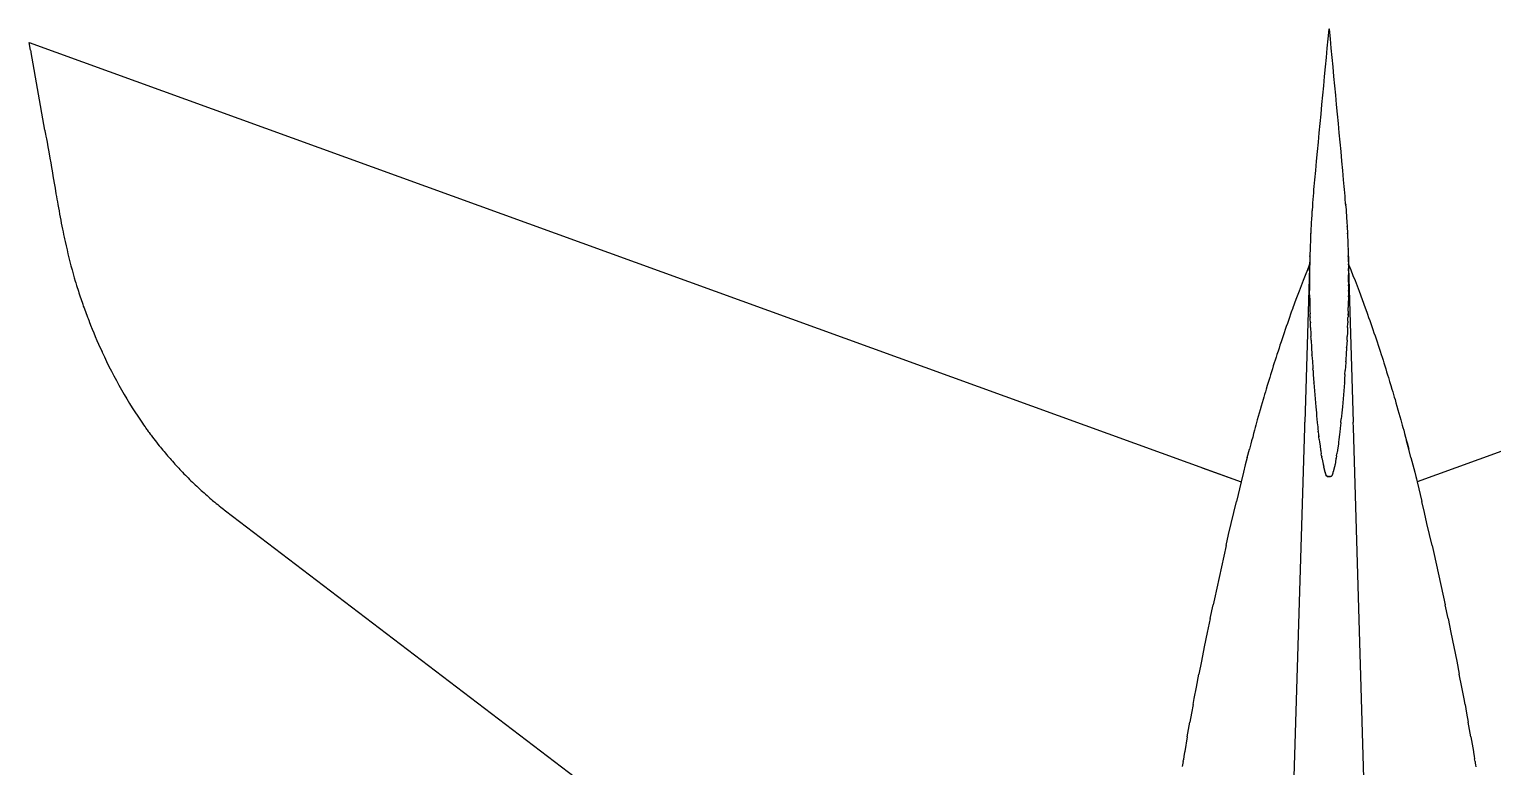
# Model space of a CAD drawing. Header units: metres. Extents: x -35769 to 135608, y -97159 to 12469.
# Drawn here: x 80546 to 97644, y -33046 to -24433 of the extents above; entities that cross this region are included whole.
import ezdxf

# ---------------------------------------------------------------- set-up
doc = ezdxf.new("R2010")
doc.units = ezdxf.units.M
doc.layers.get('0').update_dxf_attribs({"linetype": 'CONTINUOUS'})

msp = doc.modelspace()

# ---------------------------------------------------------------- linework, layer by layer
at = {"ltscale": 0.007422}
msp.add_line((95736, -24433), (95727, -24433), dxfattribs=at)
for p, q in [((80561, -24676), (80546, -24589)), ((80546, -24589), (94703, -29719)), ((80727, -25610), (80566, -24704)), ((95536, -26497), (95533, -26548)), ((95927, -26497), (95931, -26548)), ((95529, -26599), (95526, -26650)), ((95934, -26599), (95937, -26650)), ((95516, -26831), (95515, -26854)), ((95520, -26752), (95518, -26803)), ((95522, -26718), (95521, -26738)), ((95524, -26677), (95523, -26701)), ((95939, -26677), (95940, -26701)), ((95941, -26718), (95942, -26738)), ((95943, -26752), (95946, -26803)), ((95947, -26831), (95948, -26854)), ((80964, -26912), (80975, -26961)), ((95509, -27008), (95508, -27059)), ((95511, -26956), (95509, -27008)), ((95513, -26916), (95511, -26956)), ((95515, -26854), (95513, -26905)), ((95948, -26854), (95950, -26905)), ((95951, -26916), (95952, -26956)), ((95952, -26956), (95954, -27008)), ((95954, -27008), (95955, -27059)), ((95507, -27086), (95449, -29023)), ((95505, -27169), (95504, -27212)), ((95506, -27110), (95505, -27161)), ((95508, -27059), (95506, -27110)), ((95955, -27059), (95957, -27110)), ((95956, -27086), (96014, -29023)), ((95957, -27110), (95958, -27161)), ((95958, -27169), (95959, -27212)), ((95452, -27307), (95428, -27368)), ((95478, -27242), (95452, -27307)), ((95499, -27188), (95478, -27242)), ((95504, -27301), (95503, -27344)), ((95503, -27364), (95503, -27344)), ((95503, -27344), (95503, -27385)), ((95504, -27256), (95504, -27278)), ((95504, -27278), (95504, -27301)), ((95959, -27226), (95959, -27256)), ((95959, -27256), (95960, -27278)), ((95960, -27278), (95960, -27301)), ((95960, -27344), (95960, -27317)), ((95960, -27364), (95960, -27344)), ((95960, -27344), (95960, -27385)), ((95964, -27188), (95985, -27242)), ((95964, -27188), (95985, -27242)), ((95985, -27242), (96011, -27307)), ((96011, -27307), (96035, -27368)), ((96011, -27307), (96035, -27368)), ((95381, -27490), (95345, -27589)), ((95405, -27429), (95381, -27490)), ((95428, -27368), (95405, -27429)), ((95503, -27385), (95503, -27364)), ((95503, -27385), (95503, -27407)), ((95503, -27418), (95503, -27449)), ((95503, -27449), (95504, -27471)), ((95504, -27534), (95504, -27493)), ((95959, -27482), (95959, -27534)), ((95960, -27385), (95960, -27364)), ((95960, -27385), (95960, -27407)), ((95960, -27418), (95960, -27449)), ((95960, -27449), (95960, -27471)), ((96035, -27368), (96059, -27429)), ((96035, -27368), (96059, -27429)), ((96059, -27429), (96082, -27490)), ((96059, -27429), (96082, -27490)), ((96082, -27490), (96119, -27589)), ((96082, -27490), (96119, -27589)), ((95345, -27589), (95309, -27687)), ((95504, -27546), (95505, -27598)), ((95505, -27598), (95507, -27661)), ((95507, -27661), (95507, -27682)), ((95507, -27682), (95508, -27725)), ((95959, -27546), (95956, -27661)), ((95956, -27661), (95956, -27682)), ((96119, -27589), (96155, -27687)), ((96119, -27589), (96155, -27687)), ((95508, -27725), (95509, -27755)), ((95512, -27822), (95511, -27801)), ((95513, -27854), (95512, -27822)), ((95951, -27844), (95952, -27822)), ((95952, -27822), (95952, -27801)), ((95954, -27755), (95953, -27790)), ((95955, -27725), (95954, -27755)), ((95516, -27931), (95518, -27979)), ((95518, -27979), (95520, -28023)), ((95521, -28045), (95520, -28023)), ((95941, -28063), (95943, -28023)), ((95945, -27979), (95943, -28023)), ((95947, -27931), (95945, -27979)), ((95522, -28063), (95527, -28148)), ((95527, -28148), (95532, -28232)), ((95936, -28148), (95932, -28232)), ((95941, -28063), (95936, -28148)), ((95532, -28238), (95534, -28279)), ((95534, -28279), (95536, -28309)), ((95537, -28326), (95540, -28372)), ((95923, -28372), (95920, -28419)), ((95926, -28326), (95923, -28372)), ((95929, -28279), (95927, -28309)), ((95931, -28238), (95929, -28279)), ((95544, -28419), (95547, -28466)), ((95547, -28466), (95554, -28561)), ((95913, -28514), (95910, -28561)), ((95916, -28466), (95913, -28514)), ((95554, -28561), (95561, -28656)), ((95561, -28656), (95565, -28703)), ((95565, -28703), (95577, -28844)), ((95899, -28703), (95887, -28844)), ((95902, -28656), (95899, -28703)), ((95906, -28608), (95902, -28656)), ((95910, -28561), (95906, -28608)), ((95577, -28844), (95580, -28879)), ((95580, -28879), (95583, -28914)), ((95883, -28879), (95880, -28914)), ((95887, -28844), (95883, -28879)), ((95448, -29083), (95449, -29023)), ((95583, -28914), (95586, -28950)), ((95586, -28950), (95590, -28982)), ((95590, -28985), (95594, -29027)), ((95594, -29030), (95599, -29075)), ((95869, -29025), (95873, -28984)), ((95877, -28950), (95874, -28982)), ((95880, -28914), (95877, -28950)), ((96016, -29083), (96014, -29023)), ((95325, -33165), (95448, -29083)), ((95606, -29135), (95609, -29165)), ((95609, -29165), (95613, -29195)), ((95617, -29225), (95620, -29254)), ((95847, -29225), (95843, -29254)), ((95854, -29165), (95847, -29225)), ((95857, -29135), (95854, -29165)), ((96139, -33177), (96016, -29083)), ((94775, -29436), (94801, -29339)), ((95623, -29274), (95627, -29301)), ((95627, -29301), (95633, -29344)), ((95644, -29415), (95640, -29392)), ((95819, -29415), (95823, -29392)), ((95837, -29301), (95830, -29344)), ((95840, -29274), (95837, -29301)), ((96663, -29339), (96637, -29241)), ((96688, -29436), (96663, -29339)), ((96688, -29436), (96663, -29339)), ((94249, -29555), (94703, -29719)), ((94753, -29521), (94731, -29606)), ((94775, -29436), (94753, -29521)), ((96688, -29436), (96710, -29521)), ((96688, -29436), (96710, -29521)), ((96710, -29521), (96732, -29606)), ((96710, -29521), (96732, -29606)), ((97214, -29555), (96760, -29719)), ((94703, -29719), (94649, -29948)), ((94731, -29606), (94703, -29719)), ((96732, -29606), (96753, -29692)), ((96732, -29606), (96760, -29719)), ((96760, -29719), (96814, -29948)), ((82839, -30057), (88697, -34518)), ((94588, -30204), (94619, -30076)), ((94619, -30076), (94649, -29948)), ((96845, -30076), (96814, -29948)), ((96845, -30076), (96814, -29948)), ((96875, -30204), (96845, -30076)), ((96875, -30204), (96845, -30076)), ((94558, -30333), (94588, -30204)), ((96905, -30333), (96875, -30204)), ((96905, -30333), (96875, -30204)), ((94528, -30461), (94558, -30333)), ((96935, -30461), (96905, -30333)), ((96935, -30461), (96905, -30333)), ((94528, -30461), (94393, -31084)), ((96935, -30461), (96959, -30566)), ((96935, -30461), (96959, -30566)), ((96959, -30566), (97086, -31155)), ((94393, -31084), (94377, -31155)), ((94342, -31316), (94377, -31155)), ((97121, -31316), (97086, -31155)), ((94342, -31316), (94308, -31479)), ((97121, -31316), (97155, -31479)), ((94308, -31479), (94273, -31646)), ((97155, -31479), (97190, -31646)), ((94273, -31646), (94240, -31813)), ((97190, -31646), (97223, -31813)), ((94181, -32116), (94210, -31965)), ((94240, -31813), (94210, -31965)), ((97223, -31813), (97253, -31965)), ((97282, -32116), (97253, -31965)), ((94156, -32250), (94181, -32116)), ((97308, -32252), (97282, -32116)), ((94143, -32321), (94156, -32250)), ((97321, -32321), (97308, -32252)), ((94125, -32419), (94105, -32527)), ((94143, -32321), (94125, -32419)), ((97321, -32321), (97338, -32419)), ((97338, -32419), (97358, -32527)), ((94075, -32698), (94105, -32527)), ((97388, -32698), (97358, -32527)), ((94075, -32698), (94045, -32870)), ((97388, -32698), (97418, -32870)), ((94026, -32984), (94023, -33005)), ((94036, -32923), (94029, -32966)), ((94044, -32880), (94036, -32923)), ((97420, -32880), (97427, -32923)), ((97427, -32923), (97432, -32956)), ((97437, -32984), (97440, -33005)), ((94023, -33005), (94019, -33026)), ((97440, -33005), (97444, -33026))]:
    msp.add_line(p, q)
at = {"ltscale": 0.006253}
msp.add_line((80546, -24589), (80546, -24589), dxfattribs=at)
at = {"ltscale": 0.003326}
msp.add_line((80546, -24589), (80546, -24589), dxfattribs=at)
at = {"ltscale": 0.010871}
msp.add_line((110917, -24589), (97214, -29555), dxfattribs=at)
at = {"ltscale": 0.291215}
msp.add_line((80561, -24676), (80564, -24691), dxfattribs=at)
at = {"ltscale": 0.206857}
msp.add_line((80564, -24691), (80565, -24699), dxfattribs=at)
at = {"ltscale": 0.050508}
msp.add_line((80565, -24699), (80565, -24701), dxfattribs=at)
at = {"ltscale": 0.073599}
msp.add_line((80565, -24701), (80566, -24704), dxfattribs=at)
at = {"ltscale": 0.006519}
msp.add_line((80566, -24704), (80566, -24704), dxfattribs=at)
at = {"ltscale": 0.092782}
msp.add_line((80727, -25610), (80727, -25614), dxfattribs=at)
at = {"ltscale": 0.045084}
msp.add_line((80727, -25615), (80727, -25614), dxfattribs=at)
at = {"ltscale": 0.035995}
msp.add_line((80727, -25615), (80728, -25617), dxfattribs=at)
at = {"ltscale": 0.213117}
msp.add_line((95925, -26472), (95926, -26480), dxfattribs=at)
at = {"ltscale": 0.164856}
msp.add_line((95926, -26480), (95926, -26487), dxfattribs=at)
at = {"ltscale": 0.370328}
for p, q in [((95525, -26662), (95524, -26677)), ((95938, -26662), (95939, -26677))]:
    msp.add_line(p, q, dxfattribs=at)
at = {"ltscale": 0.133078}
for p, q in [((95526, -26657), (95525, -26662)), ((95938, -26657), (95938, -26662))]:
    msp.add_line(p, q, dxfattribs=at)
at = {"ltscale": 0.167277}
for p, q in [((95526, -26650), (95526, -26657)), ((95937, -26650), (95938, -26657))]:
    msp.add_line(p, q, dxfattribs=at)
at = {"ltscale": 0.476442}
for p, q in [((95531, -26580), (95529, -26599)), ((95933, -26580), (95934, -26599))]:
    msp.add_line(p, q, dxfattribs=at)
at = {"ltscale": 0.460774}
for p, q in [((95532, -26562), (95531, -26580)), ((95931, -26562), (95933, -26580))]:
    msp.add_line(p, q, dxfattribs=at)
at = {"ltscale": 0.337662}
for p, q in [((95533, -26548), (95532, -26561)), ((95931, -26548), (95931, -26561))]:
    msp.add_line(p, q, dxfattribs=at)
at = {"ltscale": 0.220268}
msp.add_line((95931, -26561), (95932, -26570), dxfattribs=at)
at = {"ltscale": 0.245018}
msp.add_line((95932, -26570), (95933, -26580), dxfattribs=at)
at = {"ltscale": 0.498128}
msp.add_line((95938, -26657), (95939, -26677), dxfattribs=at)
at = {"ltscale": 0.389886}
for p, q in [((95517, -26815), (95516, -26831)), ((95946, -26815), (95947, -26831))]:
    msp.add_line(p, q, dxfattribs=at)
at = {"ltscale": 0.302094}
for p, q in [((95518, -26803), (95517, -26815)), ((95946, -26803), (95946, -26815))]:
    msp.add_line(p, q, dxfattribs=at)
at = {"ltscale": 0.165643}
for p, q in [((95517, -26822), (95517, -26815)), ((95946, -26822), (95946, -26815))]:
    msp.add_line(p, q, dxfattribs=at)
at = {"ltscale": 0.346417}
for p, q in [((95521, -26738), (95520, -26752)), ((95942, -26738), (95943, -26752))]:
    msp.add_line(p, q, dxfattribs=at)
at = {"ltscale": 0.426426}
for p, q in [((95523, -26701), (95522, -26718)), ((95940, -26701), (95941, -26718))]:
    msp.add_line(p, q, dxfattribs=at)
at = {"ltscale": 0.318498}
msp.add_line((95941, -26718), (95942, -26731), dxfattribs=at)
at = {"ltscale": 0.188719}
msp.add_line((95942, -26738), (95942, -26731), dxfattribs=at)
at = {"ltscale": 0.226001}
msp.add_line((95946, -26822), (95947, -26831), dxfattribs=at)
at = {"ltscale": 0.033451}
msp.add_line((80975, -26961), (80975, -26962), dxfattribs=at)
at = {"ltscale": 0.071537}
for p, q in [((95513, -26905), (95513, -26908)), ((95950, -26905), (95950, -26908))]:
    msp.add_line(p, q, dxfattribs=at)
at = {"ltscale": 0.049851}
for p, q in [((95513, -26908), (95513, -26910)), ((95950, -26908), (95950, -26910))]:
    msp.add_line(p, q, dxfattribs=at)
at = {"ltscale": 0.183736}
for p, q in [((95513, -26908), (95513, -26916)), ((95950, -26908), (95951, -26916))]:
    msp.add_line(p, q, dxfattribs=at)
at = {"ltscale": 0.135056}
msp.add_line((95950, -26910), (95951, -26916), dxfattribs=at)
at = {"ltscale": 0.183721}
msp.add_line((95953, -26991), (95954, -26998), dxfattribs=at)
at = {"ltscale": 0.082656}
msp.add_line((95954, -27002), (95954, -26998), dxfattribs=at)
at = {"ltscale": 0.324789}
for p, q in [((95504, -27176), (95499, -27188)), ((95959, -27176), (95964, -27188)), ((95959, -27176), (95964, -27188))]:
    msp.add_line(p, q, dxfattribs=at)
at = {"ltscale": 0.207846}
for p, q in [((95505, -27161), (95505, -27169)), ((95958, -27161), (95958, -27169))]:
    msp.add_line(p, q, dxfattribs=at)
at = {"ltscale": 0.109595}
for p, q in [((95505, -27169), (95505, -27174)), ((95958, -27169), (95958, -27174))]:
    msp.add_line(p, q, dxfattribs=at)
at = {"ltscale": 0.195596}
for p, q in [((95507, -27086), (95507, -27078)), ((95956, -27086), (95956, -27078))]:
    msp.add_line(p, q, dxfattribs=at)
at = {"ltscale": 0.176016}
for p, q in [((95507, -27086), (95507, -27093)), ((95956, -27086), (95956, -27093))]:
    msp.add_line(p, q, dxfattribs=at)
at = {"ltscale": 0.295737}
msp.add_line((95958, -27185), (95958, -27174), dxfattribs=at)
at = {"ltscale": 0.00078125}
for p, q in [((95503, -27344), (95503, -27344)), ((95960, -27344), (95960, -27344))]:
    msp.add_line(p, q, dxfattribs=at)
at = {"ltscale": 0.359791}
for p, q in [((95504, -27212), (95504, -27226)), ((95959, -27212), (95959, -27226))]:
    msp.add_line(p, q, dxfattribs=at)
at = {"ltscale": 0.355313}
for p, q in [((95504, -27241), (95504, -27226)), ((95959, -27241), (95959, -27226))]:
    msp.add_line(p, q, dxfattribs=at)
at = {"ltscale": 0.391422}
for p, q in [((95504, -27256), (95504, -27241)), ((95959, -27256), (95959, -27241))]:
    msp.add_line(p, q, dxfattribs=at)
at = {"ltscale": 0.006836}
msp.add_line((95959, -27212), (95959, -27212), dxfattribs=at)
at = {"ltscale": 0.410954}
msp.add_line((95960, -27317), (95960, -27301), dxfattribs=at)
at = {"ltscale": 0.267582}
for p, q in [((95503, -27407), (95503, -27418)), ((95960, -27407), (95960, -27418))]:
    msp.add_line(p, q, dxfattribs=at)
at = {"ltscale": 0.264063}
for p, q in [((95503, -27428), (95503, -27418)), ((95960, -27428), (95960, -27418))]:
    msp.add_line(p, q, dxfattribs=at)
at = {"ltscale": 0.278922}
for p, q in [((95504, -27471), (95504, -27482)), ((95960, -27471), (95959, -27482))]:
    msp.add_line(p, q, dxfattribs=at)
at = {"ltscale": 0.271493}
for p, q in [((95504, -27493), (95504, -27482)), ((95959, -27493), (95959, -27482))]:
    msp.add_line(p, q, dxfattribs=at)
at = {"ltscale": 0.077109}
msp.add_line((95309, -27687), (95308, -27690), dxfattribs=at)
at = {"ltscale": 0.290861}
for p, q in [((95504, -27534), (95504, -27546)), ((95959, -27534), (95959, -27546))]:
    msp.add_line(p, q, dxfattribs=at)
at = {"ltscale": 0.361435}
msp.add_line((95955, -27725), (95956, -27682), dxfattribs=at)
at = {"ltscale": 0.279712}
msp.add_line((95959, -27557), (95959, -27546), dxfattribs=at)
at = {"ltscale": 0.020094}
msp.add_line((81244, -27844), (81244, -27845), dxfattribs=at)
at = {"ltscale": 0.446487}
for p, q in [((95510, -27790), (95509, -27755)), ((95953, -27773), (95954, -27755))]:
    msp.add_line(p, q, dxfattribs=at)
at = {"ltscale": 0.277334}
for p, q in [((95510, -27790), (95511, -27801)), ((95953, -27790), (95952, -27801))]:
    msp.add_line(p, q, dxfattribs=at)
at = {"ltscale": 0.171628}
for p, q in [((95513, -27855), (95513, -27862)), ((95951, -27844), (95950, -27862))]:
    msp.add_line(p, q, dxfattribs=at)
at = {"ltscale": 0.229263}
for p, q in [((95513, -27871), (95513, -27862)), ((95950, -27871), (95950, -27862))]:
    msp.add_line(p, q, dxfattribs=at)
at = {"ltscale": 0.448642}
for p, q in [((95515, -27917), (95513, -27871)), ((95948, -27917), (95950, -27871))]:
    msp.add_line(p, q, dxfattribs=at)
at = {"ltscale": 0.364432}
for p, q in [((95515, -27917), (95516, -27931)), ((95948, -27917), (95947, -27931))]:
    msp.add_line(p, q, dxfattribs=at)
at = {"ltscale": 0.024339}
msp.add_line((81395, -28196), (81394, -28195), dxfattribs=at)
at = {"ltscale": 0.060904}
msp.add_line((81395, -28196), (81395, -28198), dxfattribs=at)
at = {"ltscale": 0.050405}
msp.add_line((81395, -28198), (81396, -28200), dxfattribs=at)
at = {"ltscale": 0.039978}
msp.add_line((81396, -28200), (81396, -28201), dxfattribs=at)
at = {"ltscale": 0.029417}
msp.add_line((81396, -28201), (81396, -28203), dxfattribs=at)
at = {"ltscale": 0.211036}
msp.add_line((95522, -28063), (95521, -28045), dxfattribs=at)
at = {"ltscale": 0.001963}
for p, q in [((95527, -28148), (95527, -28148)), ((95936, -28148), (95936, -28148))]:
    msp.add_line(p, q, dxfattribs=at)
at = {"ltscale": 0.134396}
msp.add_line((95936, -28154), (95936, -28148), dxfattribs=at)
at = {"ltscale": 0.043824}
for p, q in [((95532, -28232), (95532, -28234)), ((95932, -28232), (95931, -28234))]:
    msp.add_line(p, q, dxfattribs=at)
at = {"ltscale": 0.022113}
msp.add_line((95532, -28235), (95532, -28234), dxfattribs=at)
at = {"ltscale": 0.07377}
msp.add_line((95532, -28238), (95532, -28235), dxfattribs=at)
at = {"ltscale": 0.416631}
msp.add_line((95536, -28309), (95537, -28326), dxfattribs=at)
at = {"ltscale": 0.176938}
msp.add_line((95540, -28372), (95542, -28397), dxfattribs=at)
at = {"ltscale": 0.177291}
msp.add_line((95926, -28316), (95927, -28309), dxfattribs=at)
at = {"ltscale": 0.08984}
msp.add_line((95926, -28316), (95926, -28326), dxfattribs=at)
at = {"ltscale": 0.093531}
msp.add_line((95931, -28234), (95931, -28238), dxfattribs=at)
at = {"ltscale": 0.479794}
msp.add_line((95544, -28419), (95542, -28397), dxfattribs=at)
at = {"ltscale": 0.077537}
msp.add_line((95916, -28466), (95920, -28419), dxfattribs=at)
at = {"ltscale": 0.037196}
for p, q in [((95554, -28560), (95554, -28562)), ((95910, -28560), (95910, -28562))]:
    msp.add_line(p, q, dxfattribs=at)
at = {"ltscale": 0.096185}
for p, q in [((95554, -28566), (95554, -28562)), ((95909, -28566), (95910, -28562))]:
    msp.add_line(p, q, dxfattribs=at)
at = {"ltscale": 0.029749}
msp.add_line((81877, -29046), (81877, -29047), dxfattribs=at)
at = {"ltscale": 0.038112}
msp.add_line((81877, -29047), (81877, -29048), dxfattribs=at)
at = {"ltscale": 0.028698}
msp.add_line((81877, -29048), (81878, -29049), dxfattribs=at)
at = {"ltscale": 0.020098}
msp.add_line((81878, -29049), (81878, -29050), dxfattribs=at)
at = {"ltscale": 0.031193}
for p, q in [((95590, -28984), (95590, -28982)), ((95874, -28984), (95874, -28982))]:
    msp.add_line(p, q, dxfattribs=at)
at = {"ltscale": 0.056321}
msp.add_line((95590, -28982), (95590, -28985), dxfattribs=at)
at = {"ltscale": 0.022175}
for p, q in [((95590, -28984), (95590, -28984)), ((95873, -28984), (95874, -28984))]:
    msp.add_line(p, q, dxfattribs=at)
at = {"ltscale": 0.063006}
for p, q in [((95594, -29027), (95594, -29030)), ((95869, -29027), (95869, -29030))]:
    msp.add_line(p, q, dxfattribs=at)
at = {"ltscale": 0.362914}
for p, q in [((95869, -29030), (95863, -29090)), ((95599, -29075), (95601, -29090))]:
    msp.add_line(p, q, dxfattribs=at)
at = {"ltscale": 0.066972}
msp.add_line((95869, -29027), (95869, -29025), dxfattribs=at)
at = {"ltscale": 0.285095}
for p, q in [((95601, -29090), (95602, -29101)), ((95863, -29090), (95861, -29101))]:
    msp.add_line(p, q, dxfattribs=at)
at = {"ltscale": 0.104134}
for p, q in [((95602, -29101), (95602, -29105)), ((95861, -29101), (95861, -29105))]:
    msp.add_line(p, q, dxfattribs=at)
at = {"ltscale": 0.493773}
for p, q in [((95602, -29105), (95605, -29125)), ((95861, -29105), (95859, -29125))]:
    msp.add_line(p, q, dxfattribs=at)
at = {"ltscale": 0.190646}
msp.add_line((95605, -29132), (95605, -29125), dxfattribs=at)
at = {"ltscale": 0.026164}
msp.add_line((95606, -29133), (95605, -29132), dxfattribs=at)
at = {"ltscale": 0.046999}
for p, q in [((95606, -29133), (95606, -29135)), ((95858, -29133), (95857, -29135))]:
    msp.add_line(p, q, dxfattribs=at)
at = {"ltscale": 0.130867}
msp.add_line((95612, -29188), (95611, -29183), dxfattribs=at)
at = {"ltscale": 0.209576}
msp.add_line((95617, -29225), (95613, -29195), dxfattribs=at)
at = {"ltscale": 0.20266}
msp.add_line((95859, -29125), (95858, -29133), dxfattribs=at)
at = {"ltscale": 0.001758}
for p, q in [((95444, -29243), (95444, -29243)), ((96019, -29243), (96019, -29243))]:
    msp.add_line(p, q, dxfattribs=at)
at = {"ltscale": 0.00453}
for p, q in [((95620, -29254), (95620, -29255)), ((95843, -29254), (95843, -29255))]:
    msp.add_line(p, q, dxfattribs=at)
at = {"ltscale": 0.009642}
for p, q in [((95620, -29255), (95620, -29255)), ((95843, -29255), (95843, -29255))]:
    msp.add_line(p, q, dxfattribs=at)
at = {"ltscale": 0.462728}
for p, q in [((95620, -29255), (95623, -29274)), ((95843, -29255), (95840, -29274))]:
    msp.add_line(p, q, dxfattribs=at)
at = {"ltscale": 0.019915}
for p, q in [((95627, -29301), (95627, -29302)), ((95837, -29301), (95836, -29302))]:
    msp.add_line(p, q, dxfattribs=at)
at = {"ltscale": 0.068639}
for p, q in [((95633, -29344), (95633, -29346)), ((95830, -29344), (95829, -29352))]:
    msp.add_line(p, q, dxfattribs=at)
at = {"ltscale": 0.145704}
for p, q in [((95633, -29346), (95635, -29357)), ((95829, -29352), (95828, -29357))]:
    msp.add_line(p, q, dxfattribs=at)
at = {"ltscale": 0.100797}
for p, q in [((95635, -29357), (95635, -29361)), ((95828, -29357), (95828, -29361))]:
    msp.add_line(p, q, dxfattribs=at)
at = {"ltscale": 0.202664}
for p, q in [((95635, -29361), (95637, -29369)), ((95828, -29361), (95827, -29369))]:
    msp.add_line(p, q, dxfattribs=at)
at = {"ltscale": 0.384332}
for p, q in [((95637, -29369), (95639, -29385)), ((95827, -29369), (95824, -29385))]:
    msp.add_line(p, q, dxfattribs=at)
at = {"ltscale": 0.107509}
for p, q in [((95639, -29385), (95640, -29389)), ((95824, -29385), (95824, -29389))]:
    msp.add_line(p, q, dxfattribs=at)
at = {"ltscale": 0.133452}
for p, q in [((95639, -29385), (95640, -29390)), ((95824, -29385), (95823, -29390))]:
    msp.add_line(p, q, dxfattribs=at)
at = {"ltscale": 0.030311}
for p, q in [((95640, -29389), (95640, -29390)), ((95824, -29389), (95823, -29390))]:
    msp.add_line(p, q, dxfattribs=at)
at = {"ltscale": 0.05478}
for p, q in [((95640, -29390), (95640, -29392)), ((95823, -29390), (95823, -29392))]:
    msp.add_line(p, q, dxfattribs=at)
at = {"ltscale": 0.13791}
for p, q in [((95644, -29415), (95645, -29420)), ((95819, -29415), (95818, -29420))]:
    msp.add_line(p, q, dxfattribs=at)
at = {"ltscale": 0.081782}
for p, q in [((95645, -29420), (95645, -29423)), ((95818, -29420), (95818, -29423))]:
    msp.add_line(p, q, dxfattribs=at)
at = {"ltscale": 0.335998}
msp.add_line((95648, -29437), (95645, -29423), dxfattribs=at)
at = {"ltscale": 0.004945}
for p, q in [((95648, -29437), (95648, -29437)), ((95815, -29437), (95815, -29437))]:
    msp.add_line(p, q, dxfattribs=at)
at = {"ltscale": 0.014064}
for p, q in [((95648, -29437), (95648, -29437)), ((95815, -29437), (95816, -29437))]:
    msp.add_line(p, q, dxfattribs=at)
at = {"ltscale": 0.016858}
for p, q in [((95648, -29437), (95648, -29438)), ((95815, -29437), (95815, -29438))]:
    msp.add_line(p, q, dxfattribs=at)
at = {"ltscale": 0.439492}
msp.add_line((95648, -29438), (95651, -29456), dxfattribs=at)
at = {"ltscale": 0.247375}
for p, q in [((95651, -29456), (95653, -29466)), ((95812, -29456), (95810, -29466))]:
    msp.add_line(p, q, dxfattribs=at)
at = {"ltscale": 0.127178}
msp.add_line((95653, -29466), (95654, -29471), dxfattribs=at)
at = {"ltscale": 0.221903}
for p, q in [((95653, -29466), (95655, -29475)), ((95810, -29466), (95808, -29475))]:
    msp.add_line(p, q, dxfattribs=at)
at = {"ltscale": 0.063125}
msp.add_line((95654, -29471), (95654, -29473), dxfattribs=at)
at = {"ltscale": 0.472442}
for p, q in [((95655, -29475), (95658, -29493)), ((95808, -29475), (95805, -29493))]:
    msp.add_line(p, q, dxfattribs=at)
at = {"ltscale": 0.468957}
for p, q in [((95658, -29493), (95662, -29512)), ((95805, -29493), (95801, -29512))]:
    msp.add_line(p, q, dxfattribs=at)
at = {"ltscale": 0.304761}
for p, q in [((95662, -29512), (95665, -29524)), ((95801, -29512), (95798, -29524))]:
    msp.add_line(p, q, dxfattribs=at)
at = {"ltscale": 0.080132}
msp.add_line((95663, -29517), (95664, -29520), dxfattribs=at)
at = {"ltscale": 0.105078}
msp.add_line((95664, -29520), (95665, -29524), dxfattribs=at)
at = {"ltscale": 0.156057}
for p, q in [((95665, -29524), (95666, -29530)), ((95798, -29524), (95797, -29530))]:
    msp.add_line(p, q, dxfattribs=at)
at = {"ltscale": 0.390456}
for p, q in [((95666, -29530), (95669, -29545)), ((95797, -29530), (95794, -29545))]:
    msp.add_line(p, q, dxfattribs=at)
at = {"ltscale": 0.070185}
for p, q in [((95669, -29545), (95670, -29548)), ((95794, -29545), (95793, -29548))]:
    msp.add_line(p, q, dxfattribs=at)
at = {"ltscale": 0.09012}
for p, q in [((95670, -29548), (95671, -29552)), ((95793, -29548), (95792, -29552))]:
    msp.add_line(p, q, dxfattribs=at)
at = {"ltscale": 0.098085}
msp.add_line((95672, -29555), (95671, -29552), dxfattribs=at)
at = {"ltscale": 0.115885}
msp.add_line((95673, -29563), (95672, -29555), dxfattribs=at)
at = {"ltscale": 0.05339}
for p, q in [((95673, -29563), (95674, -29565)), ((95790, -29563), (95789, -29565))]:
    msp.add_line(p, q, dxfattribs=at)
at = {"ltscale": 0.181207}
for p, q in [((95674, -29565), (95676, -29573)), ((95789, -29565), (95788, -29573))]:
    msp.add_line(p, q, dxfattribs=at)
at = {"ltscale": 0.100909}
for p, q in [((95676, -29573), (95677, -29577)), ((95788, -29573), (95787, -29577))]:
    msp.add_line(p, q, dxfattribs=at)
at = {"ltscale": 0.113073}
for p, q in [((95677, -29577), (95678, -29581)), ((95787, -29577), (95785, -29582))]:
    msp.add_line(p, q, dxfattribs=at)
at = {"ltscale": 0.034915}
msp.add_line((95677, -29580), (95677, -29578), dxfattribs=at)
at = {"ltscale": 0.273434}
msp.add_line((95792, -29552), (95790, -29563), dxfattribs=at)
at = {"ltscale": 0.163406}
msp.add_line((95806, -29486), (95805, -29492), dxfattribs=at)
at = {"ltscale": 0.018961}
msp.add_line((95805, -29492), (95805, -29493), dxfattribs=at)
at = {"ltscale": 0.106722}
msp.add_line((95814, -29447), (95812, -29456), dxfattribs=at)
at = {"ltscale": 0.229565}
msp.add_line((95814, -29447), (95815, -29438), dxfattribs=at)
at = {"ltscale": 0.412768}
msp.add_line((95818, -29423), (95816, -29437), dxfattribs=at)
at = {"ltscale": 0.055661}
msp.add_line((95678, -29582), (95677, -29580), dxfattribs=at)
at = {"ltscale": 0.115726}
for p, q in [((95678, -29582), (95679, -29586)), ((95785, -29582), (95784, -29586))]:
    msp.add_line(p, q, dxfattribs=at)
at = {"ltscale": 0.11152}
for p, q in [((95679, -29586), (95680, -29591)), ((95784, -29586), (95783, -29591))]:
    msp.add_line(p, q, dxfattribs=at)
at = {"ltscale": 0.010279}
for p, q in [((95680, -29591), (95680, -29591)), ((95783, -29591), (95783, -29591))]:
    msp.add_line(p, q, dxfattribs=at)
at = {"ltscale": 0.006869}
for p, q in [((95680, -29591), (95680, -29591)), ((95783, -29591), (95783, -29591))]:
    msp.add_line(p, q, dxfattribs=at)
at = {"ltscale": 0.081882}
for p, q in [((95680, -29591), (95681, -29594)), ((95783, -29591), (95782, -29594))]:
    msp.add_line(p, q, dxfattribs=at)
at = {"ltscale": 0.325321}
for p, q in [((95685, -29607), (95681, -29594)), ((95779, -29607), (95782, -29594))]:
    msp.add_line(p, q, dxfattribs=at)
at = {"ltscale": 0.035227}
msp.add_line((95685, -29607), (95685, -29609), dxfattribs=at)
at = {"ltscale": 0.171792}
for p, q in [((95685, -29609), (95687, -29615)), ((95778, -29609), (95776, -29615))]:
    msp.add_line(p, q, dxfattribs=at)
at = {"ltscale": 0.046526}
msp.add_line((95689, -29622), (95687, -29615), dxfattribs=at)
at = {"ltscale": 0.02681}
for p, q in [((95689, -29622), (95690, -29623)), ((95774, -29622), (95773, -29623))]:
    msp.add_line(p, q, dxfattribs=at)
at = {"ltscale": 0.01637}
msp.add_line((95689, -29622), (95689, -29622), dxfattribs=at)
at = {"ltscale": 0.062209}
for p, q in [((95690, -29623), (95691, -29626)), ((95773, -29623), (95773, -29626))]:
    msp.add_line(p, q, dxfattribs=at)
at = {"ltscale": 0.313332}
msp.add_line((95691, -29626), (95695, -29638), dxfattribs=at)
at = {"ltscale": 0.029742}
for p, q in [((95695, -29638), (95695, -29639)), ((95768, -29638), (95768, -29639))]:
    msp.add_line(p, q, dxfattribs=at)
at = {"ltscale": 0.024231}
for p, q in [((95695, -29639), (95696, -29640)), ((95768, -29639), (95767, -29640))]:
    msp.add_line(p, q, dxfattribs=at)
at = {"ltscale": 0.088104}
for p, q in [((95696, -29640), (95697, -29643)), ((95767, -29640), (95766, -29643))]:
    msp.add_line(p, q, dxfattribs=at)
at = {"ltscale": 0.049968}
for p, q in [((95697, -29643), (95698, -29645)), ((95766, -29643), (95765, -29645))]:
    msp.add_line(p, q, dxfattribs=at)
at = {"ltscale": 0.041506}
for p, q in [((95698, -29647), (95698, -29645)), ((95765, -29647), (95765, -29645))]:
    msp.add_line(p, q, dxfattribs=at)
at = {"ltscale": 0.025729}
for p, q in [((95699, -29648), (95698, -29647)), ((95765, -29648), (95765, -29647))]:
    msp.add_line(p, q, dxfattribs=at)
at = {"ltscale": 0.050881}
for p, q in [((95699, -29650), (95699, -29648)), ((95764, -29650), (95765, -29648))]:
    msp.add_line(p, q, dxfattribs=at)
at = {"ltscale": 0.000195313}
for p, q in [((95699, -29650), (95699, -29650)), ((95764, -29650), (95764, -29650))]:
    msp.add_line(p, q, dxfattribs=at)
at = {"ltscale": 0.10145}
for p, q in [((95699, -29650), (95702, -29652)), ((95764, -29650), (95761, -29652))]:
    msp.add_line(p, q, dxfattribs=at)
at = {"ltscale": 0.010953}
for p, q in [((95702, -29652), (95703, -29652)), ((95761, -29652), (95760, -29652))]:
    msp.add_line(p, q, dxfattribs=at)
at = {"ltscale": 0.065977}
for p, q in [((95706, -29653), (95703, -29652)), ((95757, -29653), (95760, -29652))]:
    msp.add_line(p, q, dxfattribs=at)
at = {"ltscale": 0.014774}
for p, q in [((95703, -29652), (95703, -29652)), ((95760, -29652), (95760, -29652))]:
    msp.add_line(p, q, dxfattribs=at)
at = {"ltscale": 0.067758}
for p, q in [((95708, -29654), (95706, -29653)), ((95755, -29654), (95757, -29653))]:
    msp.add_line(p, q, dxfattribs=at)
at = {"ltscale": 0.065626}
for p, q in [((95711, -29655), (95708, -29654)), ((95752, -29655), (95755, -29654))]:
    msp.add_line(p, q, dxfattribs=at)
at = {"ltscale": 0.067033}
for p, q in [((95711, -29655), (95714, -29655)), ((95752, -29655), (95750, -29655))]:
    msp.add_line(p, q, dxfattribs=at)
at = {"ltscale": 0.089255}
for p, q in [((95717, -29656), (95714, -29655)), ((95746, -29656), (95750, -29655))]:
    msp.add_line(p, q, dxfattribs=at)
at = {"ltscale": 0.033843}
for p, q in [((95718, -29656), (95717, -29656)), ((95745, -29656), (95746, -29656))]:
    msp.add_line(p, q, dxfattribs=at)
at = {"ltscale": 0.00678}
for p, q in [((95718, -29656), (95719, -29656)), ((95745, -29656), (95745, -29656))]:
    msp.add_line(p, q, dxfattribs=at)
at = {"ltscale": 0.008867}
for p, q in [((95719, -29656), (95719, -29656)), ((95745, -29656), (95744, -29656))]:
    msp.add_line(p, q, dxfattribs=at)
at = {"ltscale": 0.041967}
for p, q in [((95721, -29657), (95719, -29656)), ((95743, -29657), (95744, -29656))]:
    msp.add_line(p, q, dxfattribs=at)
at = {"ltscale": 0.068268}
for p, q in [((95723, -29657), (95721, -29657)), ((95740, -29657), (95743, -29657))]:
    msp.add_line(p, q, dxfattribs=at)
at = {"ltscale": 0.068999}
for p, q in [((95726, -29657), (95723, -29657)), ((95737, -29657), (95740, -29657))]:
    msp.add_line(p, q, dxfattribs=at)
at = {"ltscale": 0.022687}
for p, q in [((95726, -29657), (95727, -29657)), ((95737, -29657), (95736, -29657))]:
    msp.add_line(p, q, dxfattribs=at)
at = {"ltscale": 0.032274}
for p, q in [((95727, -29657), (95729, -29657)), ((95736, -29657), (95734, -29657))]:
    msp.add_line(p, q, dxfattribs=at)
at = {"ltscale": 0.069346}
for p in [(95729, -29657), (95734, -29657)]:
    msp.add_line(p, (95732, -29658), dxfattribs=at)
at = {"ltscale": 0.102801}
msp.add_line((95770, -29633), (95768, -29638), dxfattribs=at)
at = {"ltscale": 0.201605}
msp.add_line((95773, -29626), (95770, -29633), dxfattribs=at)
at = {"ltscale": 0.181179}
msp.add_line((95776, -29615), (95774, -29622), dxfattribs=at)
at = {"ltscale": 0.012609}
msp.add_line((95778, -29608), (95779, -29607), dxfattribs=at)
at = {"ltscale": 0.020204}
msp.add_line((95778, -29609), (95778, -29608), dxfattribs=at)
at = {"ltscale": 0.027109}
msp.add_line((82838, -30057), (82838, -30056), dxfattribs=at)
at = {"ltscale": 0.019865}
msp.add_line((82838, -30057), (82839, -30057), dxfattribs=at)
msp.add_line((82838, -30057), (82839, -30057), dxfattribs=at)
at = {"ltscale": 0.457237}
for p, q in [((94026, -32984), (94029, -32966)), ((97437, -32984), (97432, -32956))]:
    msp.add_line(p, q, dxfattribs=at)
at = {"ltscale": 0.24733}
for p, q in [((94045, -32870), (94044, -32880)), ((97418, -32870), (97420, -32880))]:
    msp.add_line(p, q, dxfattribs=at)
at = {"ltscale": 0.49237}
for p, q in [((94019, -33026), (94016, -33045)), ((97444, -33026), (97448, -33047))]:
    msp.add_line(p, q, dxfattribs=at)
at = {"ltscale": 0.007128}
msp.add_line((94016, -33044), (94016, -33045), dxfattribs=at)
at = {"ltscale": 0.00293}
msp.add_line((94019, -33026), (94019, -33026), dxfattribs=at)
for points in [[(80728, -25617), (80736, -25659), (80740, -25680), (80746, -25711), (80750, -25732), (80753, -25752), (80758, -25779), (80763, -25806), (80770, -25846), (80777, -25887), (80787, -25940), (80796, -25994), (80805, -26048), (80812, -26088), (80826, -26169), (80840, -26250), (80847, -26290), (80857, -26354), (80863, -26385), (80868, -26417), (80874, -26449), (80880, -26480), (80886, -26517), (80893, -26554), (80900, -26591), (80907, -26628), (80913, -26663), (80920, -26698), (80927, -26732), (80934, -26767), (80940, -26799), (80947, -26831), (80953, -26862), (80957, -26879), (80964, -26912)], [(81071, -27337), (81083, -27376), (81089, -27395), (81098, -27425), (81105, -27447), (81112, -27468), (81119, -27490), (81126, -27512), (81133, -27534), (81140, -27556), (81147, -27578), (81155, -27599), (81162, -27621), (81170, -27643), (81177, -27665), (81185, -27686), (81193, -27708), (81201, -27729), (81209, -27751), (81217, -27773), (81226, -27796), (81232, -27812), (81244, -27844)], [(95308, -27690), (95290, -27738), (95282, -27762), (95269, -27798), (95256, -27833), (95244, -27869), (95231, -27905), (95219, -27941), (95207, -27977), (95195, -28013), (95182, -28049), (95170, -28085), (95158, -28121), (95147, -28157), (95135, -28193), (95123, -28230), (95112, -28263), (95102, -28296), (95091, -28330), (95080, -28363), (95070, -28398), (95059, -28432), (95048, -28467), (95038, -28501), (95024, -28546), (95010, -28592), (94997, -28637), (94987, -28669), (94978, -28700), (94970, -28728), (94961, -28757), (94950, -28796), (94938, -28836), (94927, -28876), (94916, -28916), (94904, -28956), (94893, -28996), (94885, -29026), (94877, -29056), (94868, -29086), (94860, -29116), (94849, -29156), (94839, -29196), (94826, -29241), (94817, -29276), (94801, -29339)], [(96155, -27687), (96172, -27736), (96181, -27761), (96194, -27798), (96207, -27833), (96219, -27869), (96232, -27905), (96244, -27941), (96256, -27977), (96269, -28013), (96281, -28049), (96293, -28085), (96305, -28121), (96317, -28157), (96328, -28193), (96340, -28230), (96351, -28263), (96362, -28296), (96372, -28330), (96383, -28363), (96394, -28398), (96404, -28432), (96415, -28467), (96425, -28501), (96439, -28546), (96453, -28592), (96466, -28637), (96476, -28669), (96485, -28700), (96493, -28728), (96502, -28757), (96513, -28796), (96525, -28836), (96536, -28876), (96547, -28916), (96559, -28956), (96570, -28996), (96578, -29026), (96586, -29056), (96595, -29086), (96603, -29116), (96614, -29156), (96625, -29196), (96637, -29241), (96646, -29276), (96663, -29339)], [(96155, -27687), (96172, -27736), (96181, -27761), (96194, -27798), (96207, -27833), (96219, -27869), (96232, -27905), (96244, -27941), (96256, -27977), (96269, -28013), (96281, -28049), (96293, -28085), (96305, -28121), (96317, -28157), (96328, -28193), (96340, -28230), (96351, -28263), (96362, -28296), (96372, -28330), (96383, -28363), (96394, -28398), (96404, -28432), (96415, -28467), (96425, -28501), (96439, -28546), (96453, -28592), (96466, -28637), (96476, -28669), (96485, -28700), (96493, -28728), (96502, -28757), (96513, -28796), (96525, -28836), (96536, -28876), (96547, -28916), (96559, -28956), (96570, -28996), (96578, -29026), (96586, -29056), (96595, -29086), (96603, -29116), (96614, -29156), (96625, -29196), (96637, -29241), (96646, -29276), (96663, -29339)], [(81878, -29050), (81898, -29078), (81909, -29092), (81916, -29103), (81924, -29113), (81935, -29129), (81947, -29144), (81958, -29160), (81970, -29175), (81986, -29196), (82001, -29217), (82017, -29237), (82033, -29257), (82049, -29278), (82065, -29298), (82079, -29315), (82092, -29331), (82106, -29348), (82120, -29365), (82134, -29381), (82148, -29398), (82162, -29414), (82176, -29430), (82190, -29447), (82204, -29463), (82218, -29479), (82233, -29495), (82247, -29511), (82262, -29527), (82276, -29543), (82291, -29559), (82305, -29574), (82320, -29590), (82336, -29607), (82352, -29624), (82369, -29640), (82385, -29657), (82401, -29673), (82418, -29690), (82434, -29706), (82451, -29722), (82468, -29738), (82485, -29754), (82502, -29770), (82518, -29786), (82536, -29802), (82553, -29818), (82570, -29833), (82587, -29849), (82605, -29864), (82622, -29880), (82640, -29895), (82657, -29910), (82675, -29925), (82688, -29936), (82702, -29947), (82715, -29958), (82729, -29970), (82747, -29984), (82765, -29999), (82783, -30013), (82801, -30028), (82813, -30037), (82822, -30044), (82838, -30056)]]:
    msp.add_lwpolyline(points)
for centre, radius, start, end in [((4480657, -437418), 4404335, 174.619597, 174.642576), ((-7726147, -760077), 7856401, 5.3599505, 5.3728321), ((110596, -27585), 15099, 174.7031, 175.8671), ((80867, -27585), 15099, 4.1329, 5.2969), ((86951, -25630), 6122, 192.5715, 196.187), ((86252, -25901), 5372, 201.2175, 205.3065)]:
    msp.add_arc(centre, radius, start, end)
msp.add_ellipse((81829, -28327), major_axis=(-637, 1210), ratio=0.243603, start_param=1.340834, end_param=2.072796)

doc.saveas('drawing.dxf')
